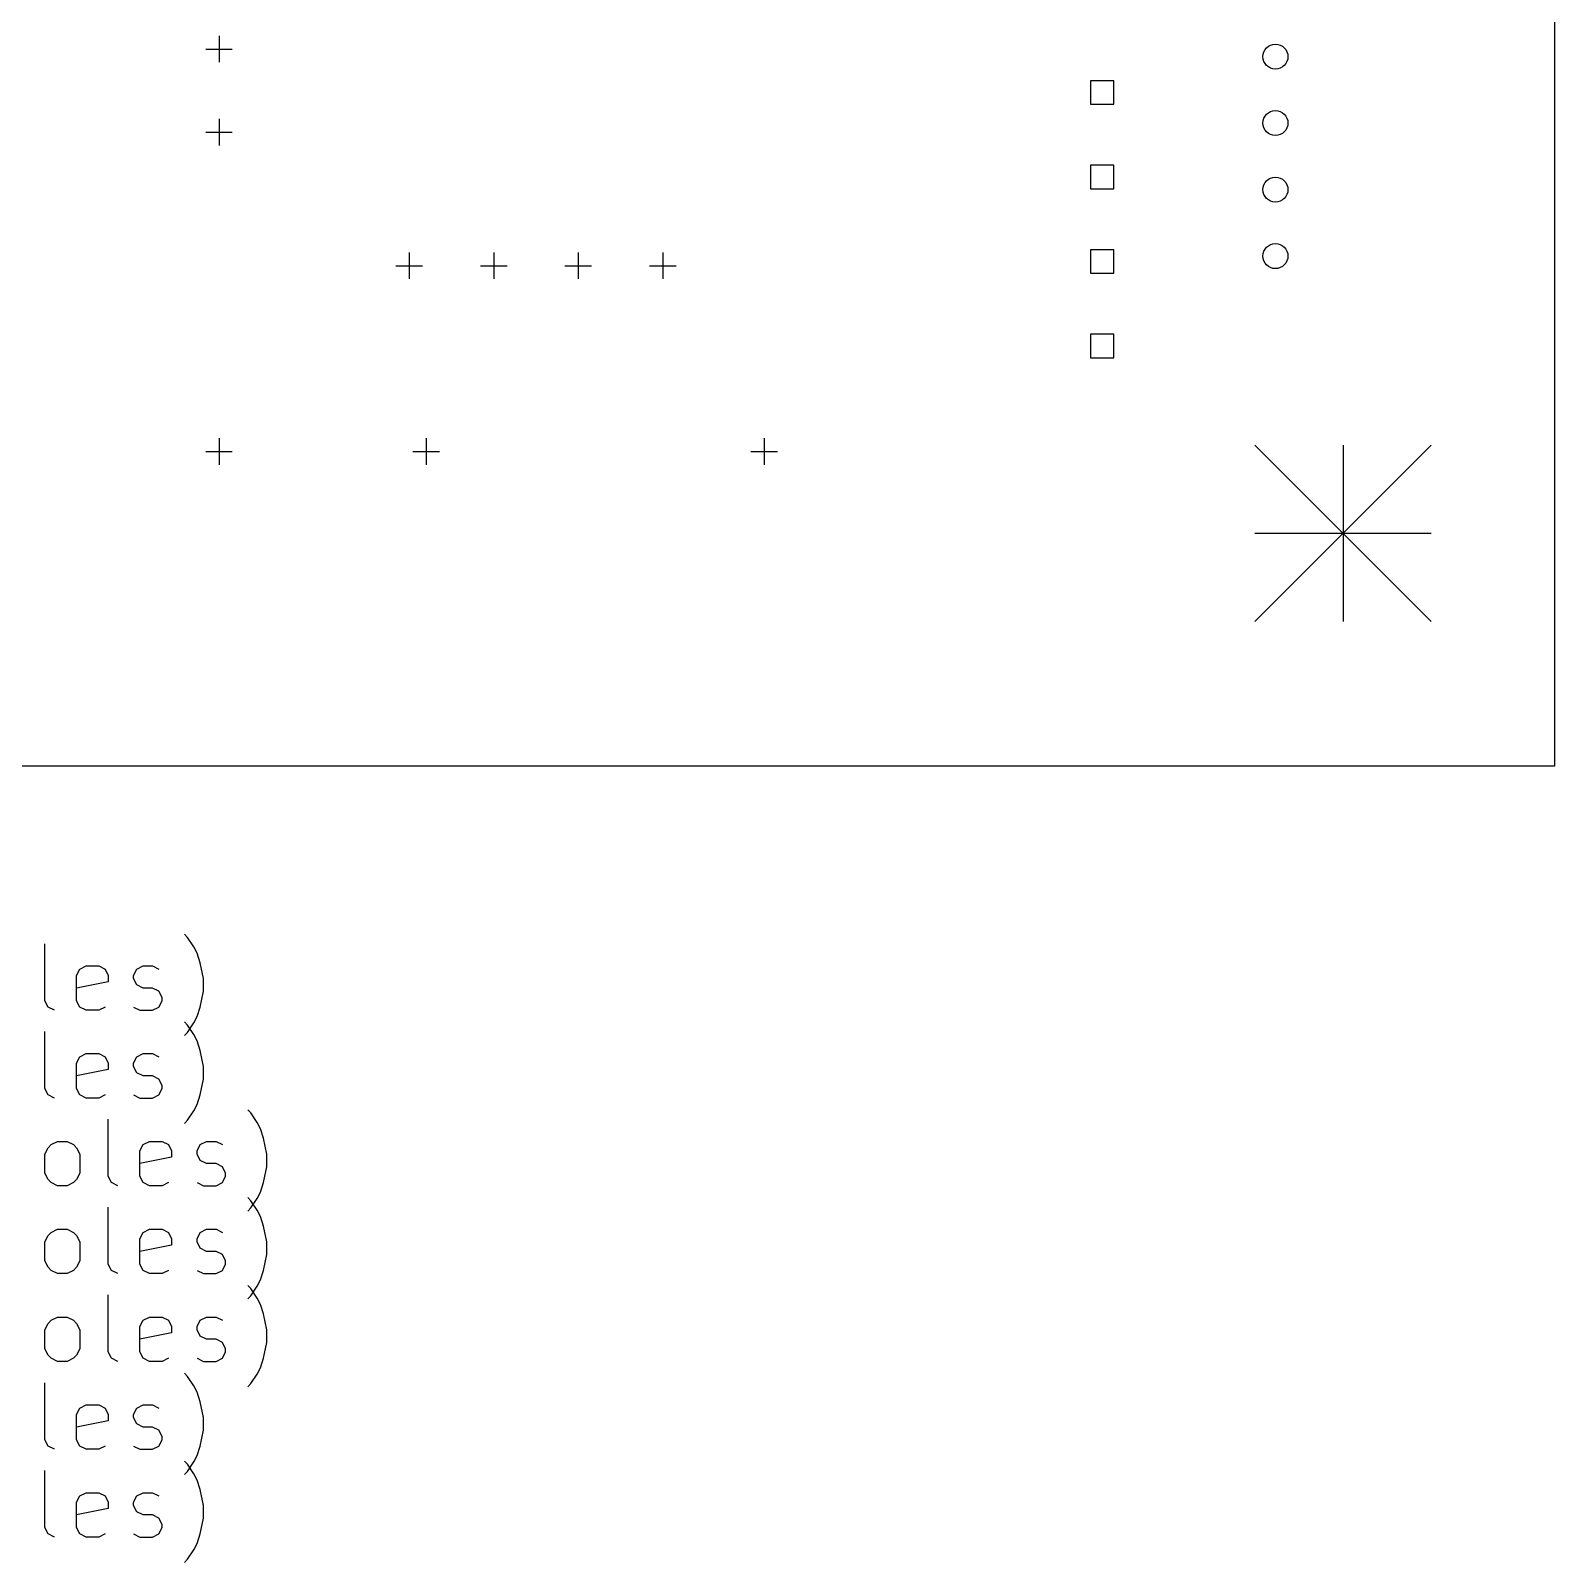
# Model space of a CAD drawing. Extents: x 175.8 to 266.7, y -178.9 to -84.9.
# Drawn here: x 220.91 to 266.7, y -178.94 to -132.89 of the extents above; entities that cross this region are included whole.
import ezdxf

# ---------------------------------------------------------------- set-up
doc = ezdxf.new("R2010")
doc.units = 0
doc.layers.add('BLACK', color=7, linetype='CONTINUOUS')

msp = doc.modelspace()

# ---------------------------------------------------------------- linework, layer by layer
at = {"layer": 'BLACK', "linetype": 'CONTINUOUS'}
for p, q in [((266.7, -84.886), (266.7, -155)), ((226.568, -133.039772), (226.568, -133.839772)), ((226.168, -133.439772), (226.968, -133.439772)), ((253.464557, -134.393443), (252.757443, -134.393443)), ((252.757443, -134.393443), (252.757443, -135.100557)), ((253.464557, -135.100557), (253.464557, -134.393443)), ((252.757443, -135.100557), (253.464557, -135.100557)), ((226.568, -135.539772), (226.568, -136.339772)), ((226.168, -135.939772), (226.968, -135.939772)), ((253.464557, -136.933443), (252.757443, -136.933443)), ((252.757443, -136.933443), (252.757443, -137.640557)), ((253.464557, -137.640557), (253.464557, -136.933443)), ((252.757443, -137.640557), (253.464557, -137.640557)), ((253.464557, -139.473443), (252.757443, -139.473443)), ((252.757443, -139.473443), (252.757443, -140.180557)), ((253.464557, -140.180557), (253.464557, -139.473443)), ((231.883, -139.954), (232.683, -139.954)), ((232.283, -139.554), (232.283, -140.354)), ((234.423, -139.954), (235.223, -139.954)), ((234.823, -139.554), (234.823, -140.354)), ((236.963, -139.954), (237.763, -139.954)), ((237.363, -139.554), (237.363, -140.354)), ((239.503, -139.954), (240.303, -139.954)), ((239.903, -139.554), (239.903, -140.354)), ((252.757443, -140.180557), (253.464557, -140.180557)), ((253.464557, -142.013443), (252.757443, -142.013443)), ((252.757443, -142.013443), (252.757443, -142.720557)), ((253.464557, -142.720557), (253.464557, -142.013443)), ((252.757443, -142.720557), (253.464557, -142.720557)), ((226.568, -145.142), (226.568, -145.942)), ((232.791, -145.142), (232.791, -145.942)), ((242.951, -145.142), (242.951, -145.942)), ((257.7, -145.35), (263, -150.65)), ((263, -145.35), (257.7, -150.65)), ((260.35, -145.35), (260.35, -150.65)), ((226.168, -145.542), (226.968, -145.542)), ((232.391, -145.542), (233.191, -145.542)), ((242.551, -145.542), (243.351, -145.542)), ((257.7, -148), (263, -148)), ((266.7, -155), (177.8, -155)), ((225.620868, -160.149361), (225.52563, -160.054123)), ((225.811344, -160.435076), (225.620868, -160.149361)), ((221.335153, -162.054123), (221.335153, -160.339838)), ((225.906582, -160.625552), (225.811344, -160.435076)), ((226.00182, -160.911266), (225.906582, -160.625552)), ((222.287534, -161.292219), (222.382772, -161.101742)), ((222.382772, -161.101742), (222.573248, -161.006504)), ((222.573248, -161.006504), (222.954201, -161.006504)), ((222.954201, -161.006504), (223.144677, -161.101742)), ((223.144677, -161.101742), (223.239915, -161.292219)), ((224.00182, -161.292219), (224.097058, -161.101742)), ((224.097058, -161.101742), (224.287534, -161.006504)), ((224.287534, -161.006504), (224.573248, -161.006504)), ((224.573248, -161.006504), (224.763725, -161.101742)), ((226.097058, -161.387457), (226.00182, -160.911266)), ((222.287534, -162.054123), (222.287534, -161.292219)), ((223.239915, -161.482695), (222.287534, -161.673171)), ((223.239915, -161.292219), (223.239915, -161.482695)), ((224.00182, -161.387457), (224.00182, -161.292219)), ((224.097058, -161.577933), (224.00182, -161.387457)), ((224.287534, -161.673171), (224.097058, -161.577933)), ((226.097058, -161.768409), (226.097058, -161.387457)), ((221.430391, -162.2446), (221.335153, -162.054123)), ((222.382772, -162.2446), (222.287534, -162.054123)), ((224.573248, -161.673171), (224.287534, -161.673171)), ((224.763725, -161.768409), (224.573248, -161.673171)), ((224.858963, -161.958885), (224.763725, -161.768409)), ((224.763725, -162.2446), (224.858963, -162.054123)), ((224.858963, -162.054123), (224.858963, -161.958885)), ((226.00182, -162.2446), (226.097058, -161.768409)), ((221.620867, -162.339838), (221.430391, -162.2446)), ((222.573248, -162.339838), (222.382772, -162.2446)), ((222.954201, -162.339838), (222.573248, -162.339838)), ((223.144677, -162.2446), (222.954201, -162.339838)), ((224.00182, -162.2446), (224.192296, -162.339838)), ((224.192296, -162.339838), (224.573248, -162.339838)), ((224.573248, -162.339838), (224.763725, -162.2446)), ((225.811344, -162.72079), (225.906582, -162.530314)), ((225.906582, -162.530314), (226.00182, -162.2446)), ((221.335153, -164.694123), (221.335153, -162.979838)), ((225.620868, -162.789361), (225.52563, -162.694123)), ((225.52563, -163.101742), (225.620868, -163.006504)), ((225.620868, -163.006504), (225.811344, -162.72079)), ((225.811344, -163.075076), (225.620868, -162.789361)), ((225.906582, -163.265552), (225.811344, -163.075076)), ((226.00182, -163.551266), (225.906582, -163.265552)), ((222.287534, -163.932219), (222.382772, -163.741742)), ((222.287534, -164.694123), (222.287534, -163.932219)), ((222.382772, -163.741742), (222.573248, -163.646504)), ((222.573248, -163.646504), (222.954201, -163.646504)), ((222.954201, -163.646504), (223.144677, -163.741742)), ((223.144677, -163.741742), (223.239915, -163.932219)), ((223.239915, -163.932219), (223.239915, -164.122695)), ((224.00182, -163.932219), (224.097058, -163.741742)), ((224.00182, -164.027457), (224.00182, -163.932219)), ((224.097058, -163.741742), (224.287534, -163.646504)), ((224.287534, -163.646504), (224.573248, -163.646504)), ((224.573248, -163.646504), (224.763725, -163.741742)), ((226.097058, -164.027457), (226.00182, -163.551266)), ((223.239915, -164.122695), (222.287534, -164.313171)), ((224.097058, -164.217933), (224.00182, -164.027457)), ((224.287534, -164.313171), (224.097058, -164.217933)), ((224.573248, -164.313171), (224.287534, -164.313171)), ((224.763725, -164.408409), (224.573248, -164.313171)), ((224.858963, -164.598885), (224.763725, -164.408409)), ((226.00182, -164.8846), (226.097058, -164.408409)), ((226.097058, -164.408409), (226.097058, -164.027457)), ((221.430391, -164.8846), (221.335153, -164.694123)), ((222.382772, -164.8846), (222.287534, -164.694123)), ((224.763725, -164.8846), (224.858963, -164.694123)), ((224.858963, -164.694123), (224.858963, -164.598885)), ((221.620867, -164.979838), (221.430391, -164.8846)), ((222.573248, -164.979838), (222.382772, -164.8846)), ((222.954201, -164.979838), (222.573248, -164.979838)), ((223.144677, -164.8846), (222.954201, -164.979838)), ((224.00182, -164.8846), (224.192296, -164.979838)), ((224.192296, -164.979838), (224.573248, -164.979838)), ((224.573248, -164.979838), (224.763725, -164.8846)), ((225.811344, -165.36079), (225.906582, -165.170314)), ((225.906582, -165.170314), (226.00182, -164.8846)), ((227.52563, -165.429361), (227.430392, -165.334123)), ((223.239915, -167.334123), (223.239915, -165.619838)), ((225.52563, -165.741742), (225.620868, -165.646504)), ((225.620868, -165.646504), (225.811344, -165.36079)), ((227.716106, -165.715076), (227.52563, -165.429361)), ((227.811344, -165.905552), (227.716106, -165.715076)), ((227.906582, -166.191266), (227.811344, -165.905552)), ((228.00182, -166.667457), (227.906582, -166.191266)), ((221.335153, -166.667457), (221.430391, -166.47698)), ((221.335153, -167.238885), (221.335153, -166.667457)), ((221.430391, -166.47698), (221.525629, -166.381742)), ((221.525629, -166.381742), (221.716105, -166.286504)), ((221.716105, -166.286504), (222.00182, -166.286504)), ((222.00182, -166.286504), (222.192296, -166.381742)), ((222.192296, -166.381742), (222.287534, -166.47698)), ((222.287534, -166.47698), (222.382772, -166.667457)), ((222.382772, -166.667457), (222.382772, -167.238885)), ((224.192296, -166.572219), (224.287534, -166.381742)), ((224.192296, -167.334123), (224.192296, -166.572219)), ((224.287534, -166.381742), (224.47801, -166.286504)), ((224.47801, -166.286504), (224.858963, -166.286504)), ((224.858963, -166.286504), (225.049439, -166.381742)), ((225.049439, -166.381742), (225.144677, -166.572219)), ((225.144677, -166.572219), (225.144677, -166.762695)), ((225.906582, -166.572219), (226.00182, -166.381742)), ((225.906582, -166.667457), (225.906582, -166.572219)), ((226.00182, -166.857933), (225.906582, -166.667457)), ((226.00182, -166.381742), (226.192296, -166.286504)), ((226.192296, -166.286504), (226.47801, -166.286504)), ((226.47801, -166.286504), (226.668487, -166.381742)), ((228.00182, -167.048409), (228.00182, -166.667457)), ((225.144677, -166.762695), (224.192296, -166.953171)), ((226.192296, -166.953171), (226.00182, -166.857933)), ((226.47801, -166.953171), (226.192296, -166.953171)), ((226.668487, -167.048409), (226.47801, -166.953171)), ((226.763725, -167.238885), (226.668487, -167.048409)), ((227.906582, -167.5246), (228.00182, -167.048409)), ((221.430391, -167.429361), (221.335153, -167.238885)), ((221.525629, -167.5246), (221.430391, -167.429361)), ((221.716105, -167.619838), (221.525629, -167.5246)), ((222.00182, -167.619838), (221.716105, -167.619838)), ((222.192296, -167.5246), (222.00182, -167.619838)), ((222.287534, -167.429361), (222.192296, -167.5246)), ((222.382772, -167.238885), (222.287534, -167.429361)), ((223.335153, -167.5246), (223.239915, -167.334123)), ((223.525629, -167.619838), (223.335153, -167.5246)), ((224.287534, -167.5246), (224.192296, -167.334123)), ((224.47801, -167.619838), (224.287534, -167.5246)), ((224.858963, -167.619838), (224.47801, -167.619838)), ((225.049439, -167.5246), (224.858963, -167.619838)), ((225.906582, -167.5246), (226.097058, -167.619838)), ((226.097058, -167.619838), (226.47801, -167.619838)), ((226.47801, -167.619838), (226.668487, -167.5246)), ((226.668487, -167.5246), (226.763725, -167.334123)), ((226.763725, -167.334123), (226.763725, -167.238885)), ((227.811344, -167.810314), (227.906582, -167.5246)), ((227.52563, -168.069361), (227.430392, -167.974123)), ((227.52563, -168.286504), (227.716106, -168.00079)), ((227.716106, -168.355076), (227.52563, -168.069361)), ((227.716106, -168.00079), (227.811344, -167.810314)), ((223.239915, -169.974123), (223.239915, -168.259838)), ((227.430392, -168.381742), (227.52563, -168.286504)), ((227.811344, -168.545552), (227.716106, -168.355076)), ((227.906582, -168.831266), (227.811344, -168.545552)), ((221.525629, -169.021742), (221.716105, -168.926504)), ((221.716105, -168.926504), (222.00182, -168.926504)), ((222.00182, -168.926504), (222.192296, -169.021742)), ((224.287534, -169.021742), (224.47801, -168.926504)), ((224.47801, -168.926504), (224.858963, -168.926504)), ((224.858963, -168.926504), (225.049439, -169.021742)), ((226.00182, -169.021742), (226.192296, -168.926504)), ((226.192296, -168.926504), (226.47801, -168.926504)), ((226.47801, -168.926504), (226.668487, -169.021742)), ((228.00182, -169.307457), (227.906582, -168.831266)), ((221.335153, -169.307457), (221.430391, -169.11698)), ((221.335153, -169.878885), (221.335153, -169.307457)), ((221.430391, -169.11698), (221.525629, -169.021742)), ((222.192296, -169.021742), (222.287534, -169.11698)), ((222.287534, -169.11698), (222.382772, -169.307457)), ((222.382772, -169.307457), (222.382772, -169.878885)), ((224.192296, -169.212219), (224.287534, -169.021742)), ((224.192296, -169.974123), (224.192296, -169.212219)), ((225.144677, -169.402695), (224.192296, -169.593171)), ((225.049439, -169.021742), (225.144677, -169.212219)), ((225.144677, -169.212219), (225.144677, -169.402695)), ((225.906582, -169.212219), (226.00182, -169.021742)), ((225.906582, -169.307457), (225.906582, -169.212219)), ((226.00182, -169.497933), (225.906582, -169.307457)), ((228.00182, -169.688409), (228.00182, -169.307457)), ((221.430391, -170.069361), (221.335153, -169.878885)), ((222.382772, -169.878885), (222.287534, -170.069361)), ((226.192296, -169.593171), (226.00182, -169.497933)), ((226.47801, -169.593171), (226.192296, -169.593171)), ((226.668487, -169.688409), (226.47801, -169.593171)), ((226.763725, -169.878885), (226.668487, -169.688409)), ((226.763725, -169.974123), (226.763725, -169.878885)), ((227.906582, -170.1646), (228.00182, -169.688409)), ((221.525629, -170.1646), (221.430391, -170.069361)), ((221.716105, -170.259838), (221.525629, -170.1646)), ((222.00182, -170.259838), (221.716105, -170.259838)), ((222.192296, -170.1646), (222.00182, -170.259838)), ((222.287534, -170.069361), (222.192296, -170.1646)), ((223.335153, -170.1646), (223.239915, -169.974123)), ((223.525629, -170.259838), (223.335153, -170.1646)), ((224.287534, -170.1646), (224.192296, -169.974123)), ((224.47801, -170.259838), (224.287534, -170.1646)), ((224.858963, -170.259838), (224.47801, -170.259838)), ((225.049439, -170.1646), (224.858963, -170.259838)), ((225.906582, -170.1646), (226.097058, -170.259838)), ((226.097058, -170.259838), (226.47801, -170.259838)), ((226.47801, -170.259838), (226.668487, -170.1646)), ((226.668487, -170.1646), (226.763725, -169.974123)), ((227.811344, -170.450314), (227.906582, -170.1646)), ((227.52563, -170.709361), (227.430392, -170.614123)), ((227.52563, -170.926504), (227.716106, -170.64079)), ((227.716106, -170.995076), (227.52563, -170.709361)), ((227.716106, -170.64079), (227.811344, -170.450314)), ((223.239915, -172.614123), (223.239915, -170.899838)), ((227.430392, -171.021742), (227.52563, -170.926504)), ((227.811344, -171.185552), (227.716106, -170.995076)), ((227.906582, -171.471266), (227.811344, -171.185552)), ((221.335153, -171.947457), (221.430391, -171.75698)), ((221.430391, -171.75698), (221.525629, -171.661742)), ((221.525629, -171.661742), (221.716105, -171.566504)), ((221.716105, -171.566504), (222.00182, -171.566504)), ((222.00182, -171.566504), (222.192296, -171.661742)), ((222.192296, -171.661742), (222.287534, -171.75698)), ((222.287534, -171.75698), (222.382772, -171.947457)), ((224.192296, -171.852219), (224.287534, -171.661742)), ((224.287534, -171.661742), (224.47801, -171.566504)), ((224.47801, -171.566504), (224.858963, -171.566504)), ((224.858963, -171.566504), (225.049439, -171.661742)), ((225.049439, -171.661742), (225.144677, -171.852219)), ((225.906582, -171.852219), (226.00182, -171.661742)), ((226.00182, -171.661742), (226.192296, -171.566504)), ((226.192296, -171.566504), (226.47801, -171.566504)), ((226.47801, -171.566504), (226.668487, -171.661742)), ((228.00182, -171.947457), (227.906582, -171.471266)), ((221.335153, -172.518885), (221.335153, -171.947457)), ((222.382772, -171.947457), (222.382772, -172.518885)), ((224.192296, -172.614123), (224.192296, -171.852219)), ((225.144677, -172.042695), (224.192296, -172.233171)), ((225.144677, -171.852219), (225.144677, -172.042695)), ((225.906582, -171.947457), (225.906582, -171.852219)), ((226.00182, -172.137933), (225.906582, -171.947457)), ((226.192296, -172.233171), (226.00182, -172.137933)), ((226.47801, -172.233171), (226.192296, -172.233171)), ((226.668487, -172.328409), (226.47801, -172.233171)), ((228.00182, -172.328409), (228.00182, -171.947457)), ((221.430391, -172.709361), (221.335153, -172.518885)), ((222.382772, -172.518885), (222.287534, -172.709361)), ((223.335153, -172.8046), (223.239915, -172.614123)), ((224.287534, -172.8046), (224.192296, -172.614123)), ((226.763725, -172.518885), (226.668487, -172.328409)), ((226.668487, -172.8046), (226.763725, -172.614123)), ((226.763725, -172.614123), (226.763725, -172.518885)), ((227.906582, -172.8046), (228.00182, -172.328409)), ((221.525629, -172.8046), (221.430391, -172.709361)), ((221.716105, -172.899838), (221.525629, -172.8046)), ((222.00182, -172.899838), (221.716105, -172.899838)), ((222.192296, -172.8046), (222.00182, -172.899838)), ((222.287534, -172.709361), (222.192296, -172.8046)), ((223.525629, -172.899838), (223.335153, -172.8046)), ((224.47801, -172.899838), (224.287534, -172.8046)), ((224.858963, -172.899838), (224.47801, -172.899838)), ((225.049439, -172.8046), (224.858963, -172.899838)), ((225.906582, -172.8046), (226.097058, -172.899838)), ((226.097058, -172.899838), (226.47801, -172.899838)), ((226.47801, -172.899838), (226.668487, -172.8046)), ((227.716106, -173.28079), (227.811344, -173.090314)), ((227.811344, -173.090314), (227.906582, -172.8046)), ((221.335153, -175.254123), (221.335153, -173.539838)), ((225.620868, -173.349361), (225.52563, -173.254123)), ((225.811344, -173.635076), (225.620868, -173.349361)), ((227.430392, -173.661742), (227.52563, -173.566504)), ((227.52563, -173.566504), (227.716106, -173.28079)), ((225.906582, -173.825552), (225.811344, -173.635076)), ((226.00182, -174.111266), (225.906582, -173.825552)), ((222.287534, -174.492219), (222.382772, -174.301742)), ((222.287534, -175.254123), (222.287534, -174.492219)), ((222.382772, -174.301742), (222.573248, -174.206504)), ((222.573248, -174.206504), (222.954201, -174.206504)), ((222.954201, -174.206504), (223.144677, -174.301742)), ((223.144677, -174.301742), (223.239915, -174.492219)), ((223.239915, -174.492219), (223.239915, -174.682695)), ((224.00182, -174.492219), (224.097058, -174.301742)), ((224.00182, -174.587457), (224.00182, -174.492219)), ((224.097058, -174.301742), (224.287534, -174.206504)), ((224.287534, -174.206504), (224.573248, -174.206504)), ((224.573248, -174.206504), (224.763725, -174.301742)), ((226.097058, -174.587457), (226.00182, -174.111266)), ((223.239915, -174.682695), (222.287534, -174.873171)), ((224.097058, -174.777933), (224.00182, -174.587457)), ((224.287534, -174.873171), (224.097058, -174.777933)), ((224.573248, -174.873171), (224.287534, -174.873171)), ((224.763725, -174.968409), (224.573248, -174.873171)), ((224.858963, -175.158885), (224.763725, -174.968409)), ((226.00182, -175.4446), (226.097058, -174.968409)), ((226.097058, -174.968409), (226.097058, -174.587457)), ((221.430391, -175.4446), (221.335153, -175.254123)), ((221.620867, -175.539838), (221.430391, -175.4446)), ((222.382772, -175.4446), (222.287534, -175.254123)), ((222.573248, -175.539838), (222.382772, -175.4446)), ((223.144677, -175.4446), (222.954201, -175.539838)), ((224.00182, -175.4446), (224.192296, -175.539838)), ((224.573248, -175.539838), (224.763725, -175.4446)), ((224.763725, -175.4446), (224.858963, -175.254123)), ((224.858963, -175.254123), (224.858963, -175.158885)), ((225.906582, -175.730314), (226.00182, -175.4446)), ((222.954201, -175.539838), (222.573248, -175.539838)), ((224.192296, -175.539838), (224.573248, -175.539838)), ((225.620868, -175.989361), (225.52563, -175.894123)), ((225.620868, -176.206504), (225.811344, -175.92079)), ((225.811344, -175.92079), (225.906582, -175.730314)), ((221.335153, -177.894123), (221.335153, -176.179838)), ((225.52563, -176.301742), (225.620868, -176.206504)), ((225.811344, -176.275076), (225.620868, -175.989361)), ((225.906582, -176.465552), (225.811344, -176.275076)), ((222.382772, -176.941742), (222.573248, -176.846504)), ((222.573248, -176.846504), (222.954201, -176.846504)), ((222.954201, -176.846504), (223.144677, -176.941742)), ((224.097058, -176.941742), (224.287534, -176.846504)), ((224.287534, -176.846504), (224.573248, -176.846504)), ((224.573248, -176.846504), (224.763725, -176.941742)), ((226.00182, -176.751266), (225.906582, -176.465552)), ((226.097058, -177.227457), (226.00182, -176.751266)), ((222.287534, -177.132219), (222.382772, -176.941742)), ((222.287534, -177.894123), (222.287534, -177.132219)), ((223.144677, -176.941742), (223.239915, -177.132219)), ((223.239915, -177.132219), (223.239915, -177.322695)), ((224.00182, -177.132219), (224.097058, -176.941742)), ((224.00182, -177.227457), (224.00182, -177.132219)), ((224.097058, -177.417933), (224.00182, -177.227457)), ((226.097058, -177.608409), (226.097058, -177.227457)), ((223.239915, -177.322695), (222.287534, -177.513171)), ((224.287534, -177.513171), (224.097058, -177.417933)), ((224.573248, -177.513171), (224.287534, -177.513171)), ((224.763725, -177.608409), (224.573248, -177.513171)), ((224.858963, -177.798885), (224.763725, -177.608409)), ((226.00182, -178.0846), (226.097058, -177.608409)), ((221.430391, -178.0846), (221.335153, -177.894123)), ((221.620867, -178.179838), (221.430391, -178.0846)), ((222.382772, -178.0846), (222.287534, -177.894123)), ((222.573248, -178.179838), (222.382772, -178.0846)), ((222.954201, -178.179838), (222.573248, -178.179838)), ((223.144677, -178.0846), (222.954201, -178.179838)), ((224.00182, -178.0846), (224.192296, -178.179838)), ((224.192296, -178.179838), (224.573248, -178.179838)), ((224.573248, -178.179838), (224.763725, -178.0846)), ((224.763725, -178.0846), (224.858963, -177.894123)), ((224.858963, -177.894123), (224.858963, -177.798885)), ((225.906582, -178.370314), (226.00182, -178.0846)), ((225.620868, -178.846504), (225.811344, -178.56079)), ((225.811344, -178.56079), (225.906582, -178.370314)), ((225.52563, -178.941742), (225.620868, -178.846504))]:
    msp.add_line(p, q, dxfattribs=at)
at = {"layer": 'BLACK'}
for centre in [(258.318, -133.667), (258.318, -135.667), (258.318, -137.667), (258.318, -139.667)]:
    msp.add_circle(centre, 0.375, dxfattribs=at)

doc.saveas('drawing.dxf')
